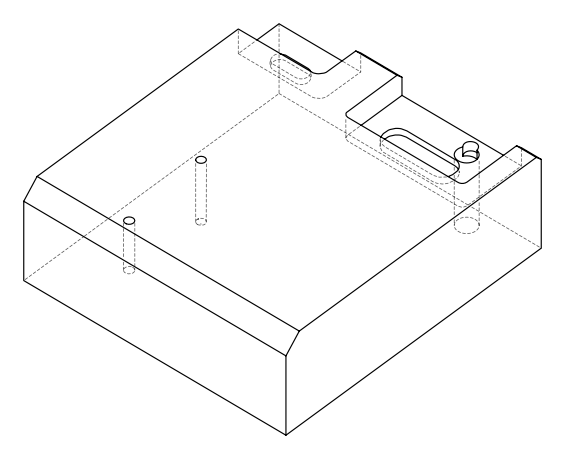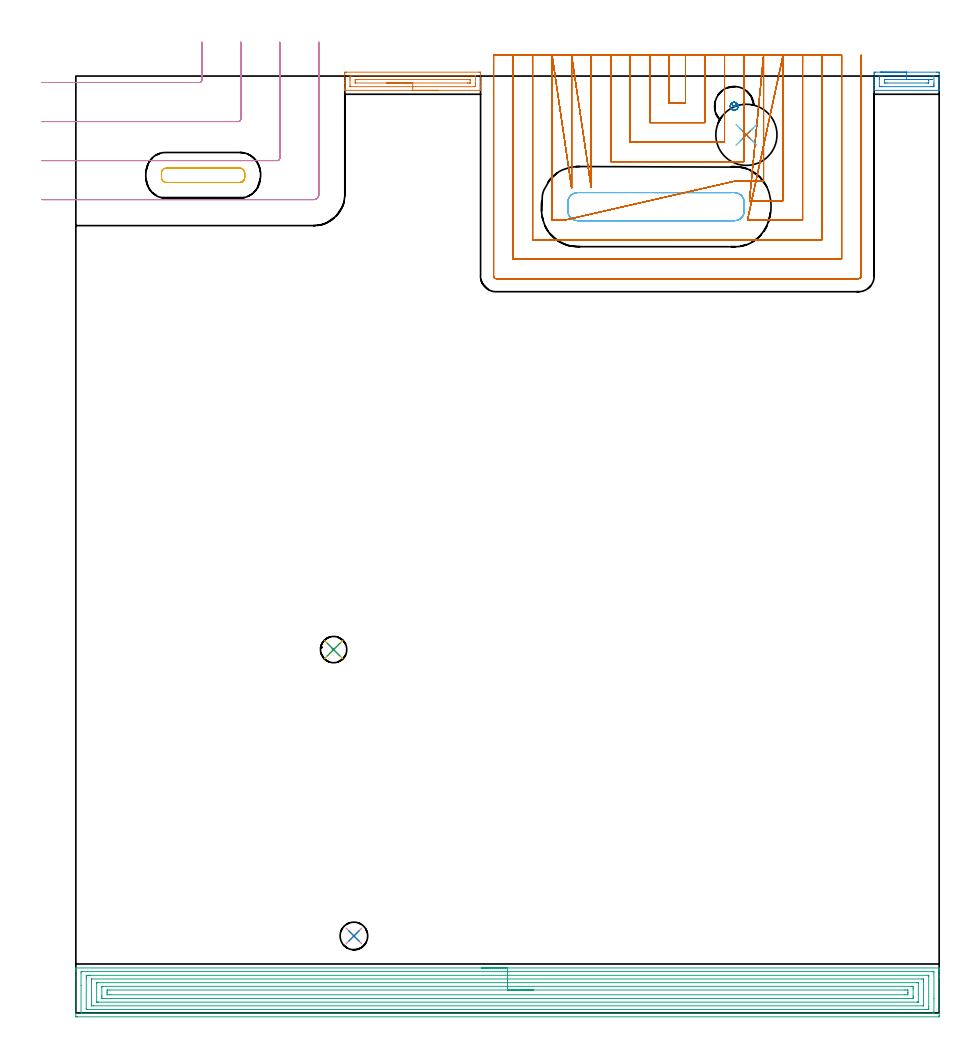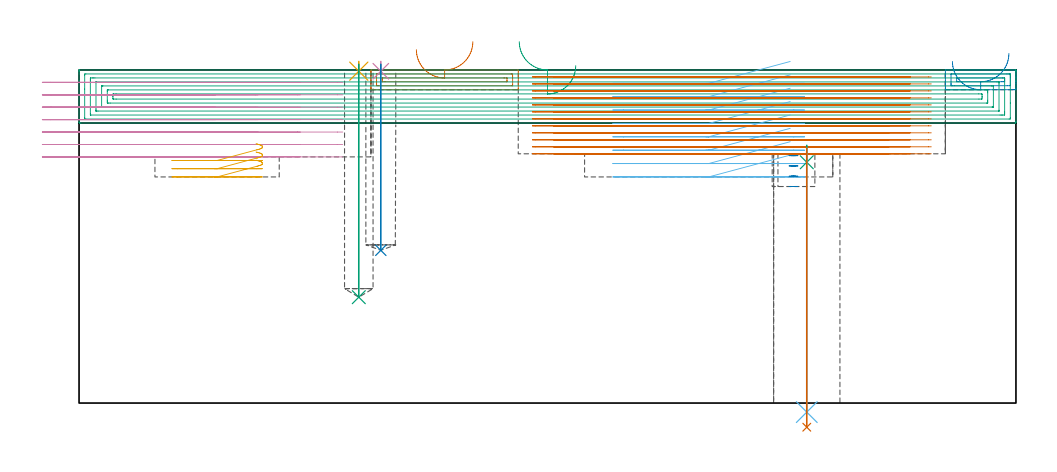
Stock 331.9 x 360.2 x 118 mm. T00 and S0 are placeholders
(PLAN: 15 operations, 10 tool changes, 105.6 min)
(1 AREA_MILL | FG_CHAMFER_SURFACE | UGT0205_001 | 1.44 min | 1494 mm3)
(2 AREA_MILL_1 | FG_CHAMFER_SURFACE_1 | UGT0205_001 | 0.79 min | 733 mm3)
(3 AREA_MILL_2 | FG_CHAMFER_SURFACE_2 | UGT0205_001 | 18.9 min | 58634 mm3)
(4 MILL_CORNER_NOTCH_RECTANGULAR | CORNER_NOTCH_RECTANGULAR | UGT0201_094 | Follow Part, ap 5, ae 75% | 7.54 min | 182103 mm3)
(5 MILL_RECTANGULAR_POCKET | POCKET_RECTANGULAR_STRAIGHT | NXT0201_011 | Follow Part, ap 3, ae 75% | 0.72 min | 5084 mm3)
(6 MILL_RECTANGULAR_POCKET_1 | POCKET_RECTANGULAR_STRAIGHT_1 | UGT0201_094 | Follow Part, ap 5, ae 75% | 3.41 min | 96440 mm3)
(7 MILL_SLOT | SLOT_PARTIAL_RECTANGULAR | NXT0201_013 | Follow Part, ap 2.5, ae 75% | 71.03 min | 296295 mm3)
(8 MILL_BLIND_HOLE_FROM_SOLID_MATERIAL | STEP1POCKET | NXT0201_011 | Spiral | 0.24 min | 2090 mm3)
(9 SPOT_DRILL | STEP1HOLE | NXT0321_9005460120000 | 0.06 min | 176 mm3)
(10 SPOT_DRILL_1 | STEP1POCKET_1 | NXT0321_9005460120000 | 0.03 min | 2 mm3)
(11 SPOT_DRILL_2 | STEP1POCKET_2 | NXT0321_9005460120000 | 0.03 min | 17 mm3)
(12 DRILL_THROUGH_HOLE_INTO_CENTER | STEP1HOLE | NXT0301_065 | 0.38 min | 5959 mm3)
(13 DRILL_TO_ENLARGE_THROUGH_HOLE | STEP1HOLE | UGT0301_056 | 0.4 min | 31251 mm3)
(14 DRILL_BLIND_HOLE_INTO_CENTER | STEP1POCKET_1 | NXT0301_077 | 0.27 min | 5501 mm3)
(15 DRILL_BLIND_HOLE_INTO_CENTER_1 | STEP1POCKET_2 | UGT0301_214 | 0.33 min | 6250 mm3)
(TOOL UGT0205_001 | Chamfer Mill 20 x 3 x 45 deg. | D20 FL50 Z2)
(TOOL UGT0201_094 | End mill 20 mm | D20 FL38 Z4)
(TOOL NXT0201_011 | ENDMILL 12mm [2P460-1200-NA 1630] | D12 FL38 Z6)
(TOOL NXT0201_013 | ENDMILL 10mm | D10 FL30 Z4)
(TOOL NXT0321_9005460120000 | NC Spot Drill, 142deg, 12mm, Carbide, Uncoated | D12 PA142 FL30 Z2)
(TOOL NXT0301_065 | Carbide Drill 9.4mm [860.1-0940-075A1-MM 2214] | D9.4 PA140 FL98 Z2)
(TOOL UGT0301_056 | Twist Drill 23.5 mm | D23.5 PA118 FL155 Z2)
(TOOL NXT0301_077 | Carbide Drill 10.6mm [860.1-1060-053A1-MM 2214] | D10.6 PA140 FL71 Z2)
(TOOL UGT0301_214 | Twist Drill 10.1 mm | D10.1 PA118 FL82 Z2)
(OP 1 AREA_MILL)
G17 G21 G94 G90
T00 M6
G54
G17 G0 G90 X139.5 Y354.7 S1061 M3
G43 Z128. H0
G94 G1 X139.462 Z127.128 F250.
X139.348 Z126.263
X139.159 Z125.412
X138.897 Z124.58
X138.563 Z123.774
X138.16 Z123.
X137.692 Z122.264
X137.16 Z121.572
X136.571 Z120.929
X135.928 Z120.339
X135.236 Z119.808
X134.5 Z119.34
X133.726 Z118.937
X132.92 Z118.603
X132.088 Z118.341
X131.237 Z118.152
X130.372 Z118.038
X129.5 Z118.
X103.578
X103.403 Y354.696 Z117.994
X103.4 Y354.719 Z117.972
Y355.037 Z117.663
Y355.3 Z117.399
Y356.002 Z116.693
Y357.232 Z115.465
Y357.76 Z114.934
Y358.375 Z114.32
Y361.013 Z111.683
X103.403 Y361.278 Z111.419
X103.41 Y361.692 Z111.005
X103.6 Y361.696 Z111.002
X104.025 Y361.7 Z111.
X154.975 Y361.699 Z111.001
X155.4 Y361.696 Z111.002
X155.59 Y361.692 Z111.005
X155.6 Y361.278 Z111.419
Y357.76 Z114.934
Y356.352 Z116.344
Y356.002 Z116.693
Y355.036 Z117.663
X155.59 Y354.702 Z117.989
X155.422 Y354.7 Z118.
X129.5
Y356.114 Z116.586
X105.698 Y356.115 Z116.585
X105.446 Y356.117 Z116.583
X105.416 Y356.119 Z116.581
X105.41 Y356.122 Z116.578
X105.406 Y356.131 Z116.569
X105.402 Y356.166 Z116.534
X105.401 Y356.2 Z116.5
X105.4 Y356.408 Z116.292
Y358.64 Z114.06
Y359.045 Z113.655
X105.404 Y359.519 Z113.181
X105.409 Y359.916 Z112.784
X105.433 Y360.279 Z112.421
X105.813 Y360.284 Z112.416
X105.928 Y360.285 Z112.415
X153.302 Y360.286 Z112.414
X153.554 Y360.283 Z112.417
X153.584 Y360.281 Z112.419
X153.59 Y360.278 Z112.422
X153.594 Y360.27 Z112.43
X153.598 Y360.234 Z112.466
X153.6 Y360.2 Z112.5
Y359.992 Z112.708
Y357.76 Z114.94
Y357.355 Z115.345
X153.596 Y356.881 Z115.819
X153.591 Y356.484 Z116.216
X153.567 Y356.121 Z116.579
X153.187 Y356.116 Z116.584
X153.072 Y356.115 Z116.585
X129.5 Y356.114 Z116.586
Y357.528 Z115.172
X107.601 Y357.529 Z115.171
X107.522 Y357.53 Z115.17
X107.46 Y357.532 Z115.168
X107.421 Y357.535 Z115.165
X107.41 Y357.541 Z115.159
X107.408 Y357.564 Z115.136
X107.402 Y357.76 Z114.94
X107.4 Y357.957 Z114.743
X107.402 Y358.64 Z114.06
X107.405 Y358.832 Z113.868
X107.409 Y358.86 Z113.84
X107.426 Y358.865 Z113.835
X107.483 Y358.868 Z113.832
X107.601 Y358.87 Z113.83
X108.259 Y358.871 Z113.829
X108.494 Y358.872 Z113.828
X151.399 Y358.871 Z113.829
X151.478 Y358.87 Z113.83
X151.54 Y358.868 Z113.832
X151.579 Y358.865 Z113.835
X151.59 Y358.859 Z113.841
X151.592 Y358.836 Z113.864
X151.598 Y358.64 Z114.06
X151.6 Y358.443 Z114.257
X151.598 Y357.76 Z114.94
X151.595 Y357.568 Z115.132
X151.591 Y357.54 Z115.16
X151.574 Y357.535 Z115.165
X151.517 Y357.532 Z115.168
X151.399 Y357.53 Z115.17
X150.741 Y357.529 Z115.171
X150.506 Y357.528 Z115.172
X129.5
X128.628 Z115.21
X127.764 Z115.323
X126.912 Z115.512
X126.08 Z115.775
X125.274 Z116.108
X124.5 Z116.511
X123.764 Z116.98
X123.072 Z117.511
X122.429 Z118.1
X121.84 Z118.744
X121.309 Z119.436
X120.84 Z120.172
X120.437 Z120.945
X120.103 Z121.751
X119.841 Z122.583
X119.652 Z123.435
X119.538 Z124.3
X119.5 Z125.172
G0 Z128.
M5
M2
(OP 2 AREA_MILL_1)
G17 G21 G94 G90
T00 M6
G54
G17 G0 G90 X309.4 Y361.7 S1061 M3
G43 Z128. H0
Z121.
G94 G1 X309.438 Z120.128 F250.
X309.552 Z119.264
X309.741 Z118.412
X310.003 Z117.58
X310.337 Z116.774
X310.74 Z116.
X311.209 Z115.264
X311.74 Z114.572
X312.329 Z113.929
X312.972 Z113.34
X313.664 Z112.808
X314.4 Z112.34
X315.174 Z111.937
X315.98 Z111.603
X316.812 Z111.341
X317.664 Z111.152
X318.528 Z111.038
X319.4 Z111.
X330.947
X331.373 Y361.699 Z111.001
X331.793 Y361.694 Z111.002
X331.891 Y361.691 Z111.005
X331.9 Y361.278 Z111.417
Y359.519 Z113.175
Y358.806 Z113.892
Y358.64 Z114.058
Y356.881 Z115.816
Y355.122 Z117.576
X331.899 Y354.858 Z117.841
X331.89 Y354.705 Z117.992
X331.816 Y354.7 Z118.
X306.984
X306.91 Y354.705 Z117.992
X306.9 Y354.86 Z117.838
Y356.548 Z116.15
Y357.76 Z114.937
Y358.806 Z113.892
Y359.519 Z113.175
Y360.921 Z111.774
X306.904 Y361.278 Z111.418
X306.909 Y361.691 Z111.005
X307.007 Y361.694 Z111.002
X307.427 Y361.7 Z111.
X319.4
Y360.286 Z112.414
X328.826
X329.599 Y360.282 Z112.418
X329.719 Y360.279 Z112.421
X329.89 Y360.268 Z112.432
X329.893 Y360.221 Z112.479
X329.898 Y360.102 Z112.598
X329.9 Y357.462 Z115.238
X329.899 Y356.881 Z115.819
X329.898 Y356.585 Z116.115
X329.89 Y356.284 Z116.416
X329.879 Y356.121 Z116.579
X329.792 Y356.119 Z116.581
X329.599 Y356.115 Z116.585
X329.485
X328.712 Y356.114 Z116.586
X309.974
X309.201 Y356.118 Z116.582
X309.081 Y356.121 Z116.579
X308.91 Y356.132 Z116.568
X308.907 Y356.179 Z116.521
X308.902 Y356.298 Z116.402
X308.9 Y358.938 Z113.762
X308.901 Y359.519 Z113.181
X308.902 Y359.815 Z112.885
X308.91 Y360.116 Z112.584
X308.921 Y360.279 Z112.421
X309.008 Y360.281 Z112.419
X309.201 Y360.285 Z112.415
X309.315
X310.088 Y360.286 Z112.414
X319.4
Y358.872 Z113.828
X326.938 Y358.871 Z113.829
X327.595 Y358.868 Z113.832
X327.825 Y358.864 Z113.836
X327.89 Y358.856 Z113.844
X327.897 Y358.714 Z113.986
X327.899 Y358.64 Z114.06
X327.898 Y357.688 Z115.012
X327.89 Y357.613 Z115.087
X327.875 Y357.535 Z115.165
X327.825 Y357.534 Z115.166
X327.172 Y357.529 Z115.171
X311.862
X311.205 Y357.532 Z115.168
X310.975 Y357.536 Z115.164
X310.91 Y357.544 Z115.156
X310.903 Y357.686 Z115.014
X310.901 Y357.76 Z114.94
X310.902 Y358.712 Z113.988
X310.91 Y358.787 Z113.913
X310.925 Y358.865 Z113.835
X310.975 Y358.866 Z113.834
X311.628 Y358.871 Z113.829
X319.4 Y358.872 Z113.828
X320.272 Z113.867
X321.137 Z113.98
X321.988 Z114.169
X322.82 Z114.432
X323.626 Z114.765
X324.4 Z115.168
X325.136 Z115.637
X325.828 Z116.168
X326.471 Z116.757
X327.06 Z117.401
X327.592 Z118.093
X328.06 Z118.828
X328.463 Z119.602
X328.797 Z120.408
X329.059 Z121.24
X329.248 Z122.092
X329.362 Z122.957
X329.4 Z123.828
G0 Z128.
M5
M2
(OP 3 AREA_MILL_2)
G17 G21 G94 G90
T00 M6
G54
G17 G0 G90 X155.95 Y17.3 S1061 M3
G43 Z128. H0
G94 G1 X155.988 Z127.128 F250.
X156.102 Z126.263
X156.291 Z125.412
X156.553 Z124.58
X156.887 Z123.774
X157.29 Z123.
X157.758 Z122.264
X158.29 Z121.572
X158.879 Z120.929
X159.522 Z120.339
X160.214 Z119.808
X160.95 Z119.34
X161.724 Z118.937
X162.53 Z118.603
X163.362 Z118.341
X164.214 Z118.152
X165.078 Z118.038
X165.95 Z118.
X331.724
X331.89 Y17.297 Z117.988
X331.893 Y17.267 Z117.959
X331.9 Y16.884 Z117.583
Y16.58 Z117.28
Y15.883 Z116.578
Y14.648 Z115.345
Y14.109 Z114.804
Y13.491 Z114.187
Y-0.97 Z99.727
X331.898 Y-1.241 Z99.456
X331.89 Y-1.492 Z99.206
X331.638 Y-1.499 Z99.199
X0.622 Y-1.5 Z99.2
X0.259 Y-1.497 Z99.202
X0.01 Y-1.492 Z99.206
X0. Y-1.24 Z99.458
Y13.491 Z114.187
Y15.883 Z116.578
Y16.58 Z117.28
Y16.884 Z117.583
X0.007 Y17.267 Z117.959
X0.01 Y17.297 Z117.988
X0.176 Y17.3 Z118.
X165.95
Y15.886 Z116.586
X329.488
X329.89 Y15.883 Z116.583
X329.899 Y15.478 Z116.178
X329.9 Y5.581 Z106.281
X329.899 Y0.398 Z101.098
X329.89 Y-0.083 Z100.617
X329.493 Y-0.086 Z100.614
X2.412
X2.01 Y-0.083 Z100.617
X2.001 Y0.322 Z101.022
X2. Y10.524 Z111.224
X2.001 Y15.402 Z116.102
X2.01 Y15.883 Z116.583
X2.407 Y15.886 Z116.586
X165.95
Y14.471 Z115.171
X327.703
X327.824 Y14.469 Z115.169
X327.868 Y14.467 Z115.167
X327.885 Y14.465 Z115.165
X327.89 Y14.434 Z115.134
X327.895 Y14.305 Z115.005
X327.899 Y14.109 Z114.809
X327.9 Y2.382 Z103.082
X327.896 Y1.691 Z102.391
X327.892 Y1.503 Z102.203
X327.876 Y1.335 Z102.035
X327.703 Y1.333 Z102.033
X327.173 Y1.33 Z102.03
X326.809 Y1.329 Z102.029
X326.281 Y1.328 Z102.028
X4.197 Y1.329 Z102.029
X4.076 Y1.331 Z102.031
X4.032 Y1.333 Z102.033
X4.015 Y1.334 Z102.034
X4.01 Y1.366 Z102.066
X4.005 Y1.495 Z102.195
X4.001 Y1.691 Z102.391
X4. Y13.418 Z114.118
X4.004 Y14.109 Z114.809
X4.008 Y14.297 Z114.997
X4.024 Y14.464 Z115.164
X4.197 Y14.467 Z115.167
X4.727 Y14.47 Z115.17
X5.091 Y14.471 Z115.171
X5.619
X165.95
Y13.057 Z113.757
X325.188
X325.797 Y13.055 Z113.755
X325.865 Y13.053 Z113.753
X325.883 Y13.051 Z113.751
X325.89 Y13.039 Z113.739
X325.893 Y12.988 Z113.688
X325.897 Y12.776 Z113.476
X325.9 Y12.351 Z113.051
X325.899 Y3.029 Z103.729
X325.897 Y2.811 Z103.511
X325.893 Y2.758 Z103.458
X325.89 Y2.749 Z103.449
X325.883 Y2.747 Z103.447
X325.853 Y2.744 Z103.444
X325.749 Y2.743 Z103.443
X6.712
X6.103 Y2.745 Z103.445
X6.035 Y2.747 Z103.447
X6.017 Y2.749 Z103.449
X6.01 Y2.761 Z103.461
X6.007 Y2.812 Z103.512
X6.003 Y3.024 Z103.724
X6. Y3.449 Z104.149
X6.001 Y12.771 Z113.471
X6.003 Y12.989 Z113.689
X6.007 Y13.042 Z113.742
X6.01 Y13.05 Z113.75
X6.017 Y13.053 Z113.753
X6.047 Y13.055 Z113.755
X6.151 Y13.057 Z113.757
X165.95
Y11.643 Z112.343
X323.235 Y11.642 Z112.342
X323.431 Y11.641 Z112.341
X323.823 Y11.636 Z112.336
X323.891 Y11.627 Z112.327
X323.894 Y11.6 Z112.3
X323.897 Y11.542 Z112.242
X323.899 Y11.448 Z112.148
Y4.352 Z105.052
X323.896 Y4.187 Z104.887
X323.893 Y4.168 Z104.868
X323.89 Y4.164 Z104.864
X323.863 Y4.162 Z104.862
X323.758 Y4.158 Z104.858
X323.628 Y4.157 Z104.857
X323.431
X8.665 Y4.158 Z104.858
X8.469 Y4.159 Z104.859
X8.077 Y4.164 Z104.864
X8.009 Y4.173 Z104.873
X8.006 Y4.2 Z104.9
X8.003 Y4.258 Z104.958
X8.001 Y4.352 Z105.052
Y11.448 Z112.148
X8.004 Y11.613 Z112.313
X8.008 Y11.632 Z112.332
X8.01 Y11.636 Z112.336
X8.038 Y11.638 Z112.338
X8.142 Y11.642 Z112.342
X8.273 Y11.643 Z112.343
X8.469
X165.95
Y10.229 Z110.929
X320.889 Y10.228 Z110.928
X321.447 Y10.225 Z110.925
X321.789 Y10.222 Z110.922
X321.89 Y10.21 Z110.91
X321.896 Y10.116 Z110.816
X321.899 Y9.674 Z110.374
X321.9 Y9.225 Z109.925
Y6.564 Z107.264
Y6.126 Z106.826
X321.898 Y5.678 Z106.378
X321.894 Y5.613 Z106.313
X321.89 Y5.579 Z106.279
X321.865 Y5.578 Z106.278
X321.727 Y5.574 Z106.274
X321.447 Y5.572 Z106.272
X11.011
X10.453 Y5.575 Z106.275
X10.111 Y5.578 Z106.278
X10.01 Y5.59 Z106.29
X10.004 Y5.684 Z106.384
X10.001 Y6.126 Z106.826
X10. Y6.575 Z107.275
Y9.674 Z110.374
X10.002 Y10.122 Z110.822
X10.006 Y10.187 Z110.887
X10.01 Y10.221 Z110.921
X10.035 Y10.222 Z110.922
X10.173 Y10.226 Z110.926
X10.453 Y10.228 Z110.928
X165.95 Y10.229 Z110.929
Y8.815 Z109.515
X318.739
X319.634 Y8.813 Z109.513
X319.66 Y8.811 Z109.511
X319.89 Y8.787 Z109.487
X319.896 Y8.553 Z109.253
X319.899 Y7.9 Z108.6
X319.898 Y7.663 Z108.363
X319.89 Y7.013 Z107.713
X319.684 Y6.989 Z107.689
X319.66 Y6.988 Z107.688
X318.794 Y6.985 Z107.685
X13.134
X12.266 Y6.987 Z107.687
X12.24 Y6.989 Z107.689
X12.01 Y7.013 Z107.713
X12.004 Y7.247 Z107.947
X12.001 Y7.9 Z108.6
X12.002 Y8.137 Z108.837
X12.01 Y8.787 Z109.487
X12.216 Y8.811 Z109.511
X12.24 Y8.812 Z109.512
X13.106 Y8.815 Z109.515
X165.95
X166.822 Z109.553
X167.686 Z109.667
X168.538 Z109.855
X169.37 Z110.118
X170.176 Z110.452
X170.95 Z110.854
X171.686 Z111.323
X172.378 Z111.854
X173.021 Z112.444
X173.61 Z113.087
X174.142 Z113.779
X174.61 Z114.515
X175.013 Z115.288
X175.347 Z116.094
X175.609 Z116.926
X175.798 Z117.778
X175.912 Z118.643
X175.95 Z119.515
G0 Z128.
M5
M2
(OP 4 MILL_CORNER_NOTCH_RECTANGULAR)
G17 G21 G94 G90
T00 M6
G54
G17 G0 G90 X-13. Y357.7 S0 M3
G43 Z128. H0
Z113.6
G94 G1 X-10. F250.
X47.405 F500.
G3 X48.4 Y358.695 R1.
G1 Y370.2
Y373.2 F250.
G0 Z128.
X-13. Y342.7
Z113.6
G1 X-10.
X62.405 F500.
G3 X63.4 Y343.695 R1.
G1 Y370.2
Y373.2 F250.
G0 Z128.
X-13. Y327.7
Z113.6
G1 X-10.
X77.405 F500.
G3 X78.4 Y328.695 R1.
G1 Y370.2
Y373.2 F250.
G0 Z128.
X-13. Y312.7
Z113.6
G1 X-10.
X91.5 F500.
G3 X93.4 Y314.6 R1.9
G1 Y370.2
Y373.2 F250.
G0 Z128.
X-13. Y357.7
Z109.2
G1 X-10.
X47.405 F500.
G3 X48.4 Y358.695 R1.
G1 Y370.2
Y373.2 F250.
G0 Z128.
X-13. Y342.7
Z109.2
G1 X-10.
X62.405 F500.
G3 X63.4 Y343.695 R1.
G1 Y370.2
Y373.2 F250.
G0 Z128.
X-13. Y327.7
Z109.2
G1 X-10.
X77.405 F500.
G3 X78.4 Y328.695 R1.
G1 Y370.2
Y373.2 F250.
G0 Z128.
X-13. Y312.7
Z109.2
G1 X-10.
X91.5 F500.
G3 X93.4 Y314.6 R1.9
G1 Y370.2
Y373.2 F250.
G0 Z128.
X-13. Y357.7
Z104.8
G1 X-10.
X47.405 F500.
G3 X48.4 Y358.695 R1.
G1 Y370.2
Y373.2 F250.
G0 Z128.
X-13. Y342.7
Z104.8
G1 X-10.
X62.405 F500.
G3 X63.4 Y343.695 R1.
G1 Y370.2
Y373.2 F250.
G0 Z128.
X-13. Y327.7
Z104.8
G1 X-10.
X77.405 F500.
G3 X78.4 Y328.695 R1.
G1 Y370.2
Y373.2 F250.
G0 Z128.
X-13. Y312.7
Z104.8
G1 X-10.
X91.5 F500.
G3 X93.4 Y314.6 R1.9
G1 Y370.2
Y373.2 F250.
G0 Z128.
X-13. Y357.7
Z100.4
G1 X-10.
X47.405 F500.
G3 X48.4 Y358.695 R1.
G1 Y370.2
Y373.2 F250.
G0 Z128.
X-13. Y342.7
Z100.4
G1 X-10.
X62.405 F500.
G3 X63.4 Y343.695 R1.
G1 Y370.2
Y373.2 F250.
G0 Z128.
X-13. Y327.7
Z100.4
G1 X-10.
X77.405 F500.
G3 X78.4 Y328.695 R1.
G1 Y370.2
Y373.2 F250.
G0 Z128.
X-13. Y312.7
Z100.4
G1 X-10.
X91.5 F500.
G3 X93.4 Y314.6 R1.9
G1 Y370.2
Y373.2 F250.
G0 Z128.
X-13. Y357.7
Z96.
G1 X-10.
X47.405 F500.
G3 X48.4 Y358.695 R1.
G1 Y370.2
Y373.2 F250.
G0 Z128.
X-13. Y342.7
Z96.
G1 X-10.
X62.405 F500.
G3 X63.4 Y343.695 R1.
G1 Y370.2
Y373.2 F250.
G0 Z128.
X-13. Y327.7
Z96.
G1 X-10.
X77.405 F500.
G3 X78.4 Y328.695 R1.
G1 Y370.2
Y373.2 F250.
G0 Z128.
X-13. Y312.7
Z96.
G1 X-10.
X91.5 F500.
G3 X93.4 Y314.6 R1.9
G1 Y370.2
Y373.2 F250.
G0 Z128.
X-13. Y357.7
Z91.6
G1 X-10.
X47.405 F500.
G3 X48.4 Y358.695 R1.
G1 Y370.2
Y373.2 F250.
G0 Z128.
X-13. Y342.7
Z91.6
G1 X-10.
X62.405 F500.
G3 X63.4 Y343.695 R1.
G1 Y370.2
Y373.2 F250.
G0 Z128.
X-13. Y327.7
Z91.6
G1 X-10.
X77.405 F500.
G3 X78.4 Y328.695 R1.
G1 Y370.2
Y373.2 F250.
G0 Z128.
X-13. Y312.7
Z91.6
G1 X-10.
X91.5 F500.
G3 X93.4 Y314.6 R1.9
G1 Y370.2
Y373.2 F250.
G0 Z128.
X-13. Y357.7
Z87.2
G1 X-10.
X47.405 F500.
G3 X48.4 Y358.695 R1.
G1 Y370.2
Y373.2 F250.
G0 Z128.
X-13. Y342.7
Z87.2
G1 X-10.
X62.405 F500.
G3 X63.4 Y343.695 R1.
G1 Y370.2
Y373.2 F250.
G0 Z128.
X-13. Y327.7
Z87.2
G1 X-10.
X77.405 F500.
G3 X78.4 Y328.695 R1.
G1 Y370.2
Y373.2 F250.
G0 Z128.
X-13. Y312.7
Z87.2
G1 X-10.
X91.5 F500.
G3 X93.4 Y314.6 R1.9
G1 Y370.2
Y373.2 F250.
G0 Z128.
M5
M2
(OP 5 MILL_RECTANGULAR_POCKET)
G17 G21 G94 G90
T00 M6
G54
G17 G0 G90 X62.698 Y319.3 S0 M3
G43 Z128. H1
Z91.846
G94 G1 X63. Z91.765 F250.
X63.138 Z91.728
X63.519 Y319.367 Z91.625
X63.879 Y319.51 Z91.521
X64.203 Y319.723 Z91.417
X64.477 Y319.997 Z91.313
X64.69 Y320.321 Z91.209
X64.833 Y320.681 Z91.106
X64.9 Y321.062 Z91.002
Y323.038 Z90.472
X64.833 Y323.419 Z90.369
X64.69 Y323.779 Z90.265
X64.477 Y324.103 Z90.161
X64.203 Y324.377 Z90.057
X63.879 Y324.59 Z89.953
X63.519 Y324.733 Z89.85
X63.138 Y324.8 Z89.746
X63. Z89.709
X48.9 Z85.931
X34.8 F500.
G3 X32.9 Y322.9 R1.9
G1 Y321.2
G3 X34.8 Y319.3 R1.9
G1 X63.
G3 X64.9 Y321.2 R1.9
G1 Y322.9
G3 X63. Y324.8 R1.9
G1 X48.9
X47.9
G0 X62.698 Y319.3 Z88.931
G1 X63. Z88.85 F250.
X63.138 Z88.813
X63.519 Y319.367 Z88.709
X63.879 Y319.51 Z88.605
X64.203 Y319.723 Z88.502
X64.477 Y319.997 Z88.398
X64.69 Y320.321 Z88.294
X64.833 Y320.681 Z88.19
X64.9 Y321.062 Z88.086
Y323.038 Z87.557
X64.833 Y323.419 Z87.453
X64.69 Y323.779 Z87.349
X64.477 Y324.103 Z87.246
X64.203 Y324.377 Z87.142
X63.879 Y324.59 Z87.038
X63.519 Y324.733 Z86.934
X63.138 Y324.8 Z86.83
X63. Z86.793
X48.9 Z83.015
X34.8 F500.
G3 X32.9 Y322.9 R1.9
G1 Y321.2
G3 X34.8 Y319.3 R1.9
G1 X63.
G3 X64.9 Y321.2 R1.9
G1 Y322.9
G3 X63. Y324.8 R1.9
G1 X48.9
X47.9
G0 X62.698 Y319.3 Z86.015
G1 X63. Z85.935 F250.
X63.138 Z85.898
X63.519 Y319.367 Z85.794
X63.879 Y319.51 Z85.69
X64.203 Y319.723 Z85.586
X64.477 Y319.997 Z85.482
X64.69 Y320.321 Z85.379
X64.833 Y320.681 Z85.275
X64.9 Y321.062 Z85.171
Y323.038 Z84.642
X64.833 Y323.419 Z84.538
X64.69 Y323.779 Z84.434
X64.477 Y324.103 Z84.33
X64.203 Y324.377 Z84.226
X63.879 Y324.59 Z84.123
X63.519 Y324.733 Z84.019
X63.138 Y324.8 Z83.915
X63. Z83.878
X48.9 Z80.1
X34.8 F500.
G3 X32.9 Y322.9 R1.9
G1 Y321.2
G3 X34.8 Y319.3 R1.9
G1 X63.
G3 X64.9 Y321.2 R1.9
G1 Y322.9
G3 X63. Y324.8 R1.9
G1 X48.9
X47.9
G0 Z128.
M5
M2
(OP 6 MILL_RECTANGULAR_POCKET_1)
G17 G21 G94 G90
T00 M6
G54
G17 G0 G90 X251.927 Y315.4 S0 M3
G43 Z128. H0
Z121.
G94 G1 X223.05 Z113.262 F250.
X192.9 F500.
G3 X189.1 Y311.6 R3.8
G1 Y308.4
G3 X192.9 Y304.6 R3.8
G1 X253.2
G3 X257. Y308.4 R3.8
G1 Y311.6
G3 X253.2 Y315.4 R3.8
G1 X223.05
X222.05
G0 X251.927 Z116.262
G1 X223.05 Z108.525 F250.
X192.9 F500.
G3 X189.1 Y311.6 R3.8
G1 Y308.4
G3 X192.9 Y304.6 R3.8
G1 X253.2
G3 X257. Y308.4 R3.8
G1 Y311.6
G3 X253.2 Y315.4 R3.8
G1 X223.05
X222.05
G0 X251.927 Z111.525
G1 X223.05 Z103.787 F250.
X192.9 F500.
G3 X189.1 Y311.6 R3.8
G1 Y308.4
G3 X192.9 Y304.6 R3.8
G1 X253.2
G3 X257. Y308.4 R3.8
G1 Y311.6
G3 X253.2 Y315.4 R3.8
G1 X223.05
X222.05
G0 X251.927 Z106.787
G1 X223.05 Z99.05 F250.
X192.9 F500.
G3 X189.1 Y311.6 R3.8
G1 Y308.4
G3 X192.9 Y304.6 R3.8
G1 X253.2
G3 X257. Y308.4 R3.8
G1 Y311.6
G3 X253.2 Y315.4 R3.8
G1 X223.05
X222.05
G0 X251.927 Z102.05
G1 X223.05 Z94.312 F250.
X192.9 F500.
G3 X189.1 Y311.6 R3.8
G1 Y308.4
G3 X192.9 Y304.6 R3.8
G1 X253.2
G3 X257. Y308.4 R3.8
G1 Y311.6
G3 X253.2 Y315.4 R3.8
G1 X223.05
X222.05
G0 X251.927 Z97.312
G1 X223.05 Z89.575 F250.
X192.9 F500.
G3 X189.1 Y311.6 R3.8
G1 Y308.4
G3 X192.9 Y304.6 R3.8
G1 X253.2
G3 X257. Y308.4 R3.8
G1 Y311.6
G3 X253.2 Y315.4 R3.8
G1 X223.05
X222.05
G0 X251.927 Z92.575
G1 X223.05 Z84.837 F250.
X192.9 F500.
G3 X189.1 Y311.6 R3.8
G1 Y308.4
G3 X192.9 Y304.6 R3.8
G1 X253.2
G3 X257. Y308.4 R3.8
G1 Y311.6
G3 X253.2 Y315.4 R3.8
G1 X223.05
X222.05
G0 X251.927 Z87.837
G1 X223.05 Z80.1 F250.
X192.9 F500.
G3 X189.1 Y311.6 R3.8
G1 Y308.4
G3 X192.9 Y304.6 R3.8
G1 X253.2
G3 X257. Y308.4 R3.8
G1 Y311.6
G3 X253.2 Y315.4 R3.8
G1 X223.05
X222.05
G0 Z128.
M5
M2
(OP 7 MILL_SLOT)
G17 G21 G94 G90
T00 M6
G54
G17 G0 G90 X228.097 Y368.2 S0 M3
G43 Z128. H0
Z115.525
G94 G1 X228.1 Y365.2 F250.
Y365.127 F500.
Y349.8
X234.4
Y365.127
Y365.2
X234.403 Y368.2 F250.
X220.596
X220.6 Y365.2
Y365.127 F500.
Y342.3
X241.9
Y365.127
Y365.2
X241.904 Y368.2 F250.
X213.096
X213.1 Y365.2
Y365.127 F500.
Y334.8
X249.4
Y365.127
Y365.2
X249.404 Y368.2 F250.
X205.595
X205.6 Y365.2
Y365.127 F500.
Y327.3
X256.9
Y365.127
Y365.2
X256.905 Y368.2 F250.
X198.094
X198.1 Y365.2
Y365.127 F500.
Y320.4
Y317.4 F250.
X190.593 Y368.2 F500.
X190.6 Y365.2 F250.
Y365.127 F500.
Y320.106
Y317.106 F250.
X183.09 Y368.2 F500.
X183.1 Y365.2 F250.
Y365.127 F500.
Y304.8
X184.883
X187.883 F250.
X253.355 Y319.8 F500.
X256.355 F250.
X264.4 F500.
Y365.127
Y365.2
X264.406 Y368.2 F250.
X258.967 Y312.3 F500.
X261.967 F250.
X271.9 F500.
Y365.127
Y365.2
X271.907 Y368.2 F250.
X258.231 Y304.8 F500.
X261.231 F250.
X279.4 F500.
Y365.127
Y365.2
X279.41 Y368.2 F250.
X175.585
X175.6 Y365.2
Y365.127 F500.
Y297.3
X286.9
Y365.127
Y365.2
X286.915 Y368.2 F250.
X168.07
X168.1 Y365.2
Y365.127 F500.
Y289.8
X294.4
Y365.127
Y365.2
X294.43 Y368.2 F250.
X160.6 Y368.127
Y365.127
Y283.3 F500.
G3 X161.6 Y282.3 R1.
G1 X300.9
G3 X301.9 Y283.3 R1.
G1 Y365.127
Y368.127 F250.
G0 X228.1 Y368.2 Z113.05
G1 Y365.2
Y349.8 F500.
X234.4
Y365.2
Y368.2 F250.
X220.6
Y365.2
Y342.3 F500.
X241.9
Y365.2
Y368.2 F250.
X213.1
Y365.2
Y334.8 F500.
X249.4
Y365.2
Y368.2 F250.
X205.6
Y365.2
Y327.3 F500.
X256.9
Y365.2
Y368.2 F250.
X198.1
Y365.2
Y320.4 F500.
Y317.4 F250.
X190.6 Y368.2 F500.
Y365.2 F250.
Y320.106 F500.
Y317.106 F250.
X183.1 Y368.2 F500.
Y365.2 F250.
Y304.8 F500.
X184.883
X187.883 F250.
X253.355 Y319.8 F500.
X256.355 F250.
X264.4 F500.
Y365.2
Y368.2 F250.
X258.967 Y312.3 F500.
X261.967 F250.
X271.9 F500.
Y365.2
Y368.2 F250.
X258.231 Y304.8 F500.
X261.231 F250.
X279.4 F500.
Y365.2
Y368.2 F250.
X175.6
Y365.2
Y297.3 F500.
X286.9
Y365.2
Y368.2 F250.
X168.1
Y365.2
Y289.8 F500.
X294.4
Y365.2
Y368.2 F250.
X160.6
Y365.2
Y283.3 F500.
G3 X161.6 Y282.3 R1.
G1 X300.9
G3 X301.9 Y283.3 R1.
G1 Y365.2
Y368.2 F250.
G0 X228.1 Z110.575
G1 Y365.2
Y349.8 F500.
X234.4
Y365.2
Y368.2 F250.
X220.6
Y365.2
Y342.3 F500.
X241.9
Y365.2
Y368.2 F250.
X213.1
Y365.2
Y334.8 F500.
X249.4
Y365.2
Y368.2 F250.
X205.6
Y365.2
Y327.3 F500.
X256.9
Y365.2
Y368.2 F250.
X198.1
Y365.2
Y320.4 F500.
Y317.4 F250.
X190.6 Y368.2 F500.
Y365.2 F250.
Y320.106 F500.
Y317.106 F250.
X183.1 Y368.2 F500.
Y365.2 F250.
Y304.8 F500.
X184.883
X187.883 F250.
X253.355 Y319.8 F500.
X256.355 F250.
X264.4 F500.
Y365.2
Y368.2 F250.
X258.967 Y312.3 F500.
X261.967 F250.
X271.9 F500.
Y365.2
Y368.2 F250.
X258.231 Y304.8 F500.
X261.231 F250.
X279.4 F500.
Y365.2
Y368.2 F250.
X175.6
Y365.2
Y297.3 F500.
X286.9
Y365.2
Y368.2 F250.
X168.1
Y365.2
Y289.8 F500.
X294.4
Y365.2
Y368.2 F250.
X160.6
Y365.2
Y283.3 F500.
G3 X161.6 Y282.3 R1.
G1 X300.9
G3 X301.9 Y283.3 R1.
G1 Y365.2
Y368.2 F250.
G0 X228.1 Z108.1
G1 Y365.2
Y349.8 F500.
X234.4
Y365.2
Y368.2 F250.
X220.6
Y365.2
Y342.3 F500.
X241.9
Y365.2
Y368.2 F250.
X213.1
Y365.2
Y334.8 F500.
X249.4
Y365.2
Y368.2 F250.
X205.6
Y365.2
Y327.3 F500.
X256.9
Y365.2
Y368.2 F250.
X198.1
Y365.2
Y320.4 F500.
Y317.4 F250.
X190.6 Y368.2 F500.
Y365.2 F250.
Y320.106 F500.
Y317.106 F250.
X183.1 Y368.2 F500.
Y365.2 F250.
Y304.8 F500.
X184.883
X187.883 F250.
X253.355 Y319.8 F500.
X256.355 F250.
X264.4 F500.
Y365.2
Y368.2 F250.
X258.967 Y312.3 F500.
X261.967 F250.
X271.9 F500.
Y365.2
Y368.2 F250.
X258.219 Y304.8 F500.
X261.219 F250.
X279.4 F500.
Y365.2
Y368.2 F250.
X175.6
Y365.2
Y297.3 F500.
X286.9
Y365.2
Y368.2 F250.
X168.1
Y365.2
Y289.8 F500.
X294.4
Y365.2
Y368.2 F250.
X160.6
Y365.2
Y283.3 F500.
G3 X161.6 Y282.3 R1.
G1 X300.9
G3 X301.9 Y283.3 R1.
G1 Y365.2
Y368.2 F250.
G0 X228.1 Z105.625
G1 Y365.2
Y349.8 F500.
X234.4
Y365.2
Y368.2 F250.
X220.6
Y365.2
Y342.3 F500.
X241.9
Y365.2
Y368.2 F250.
X213.1
Y365.2
Y334.8 F500.
X249.4
Y365.2
Y368.2 F250.
X205.6
Y365.2
Y327.3 F500.
X256.9
Y365.2
Y368.2 F250.
X198.1
Y365.2
Y320.4 F500.
Y317.4 F250.
X190.6 Y368.2 F500.
Y365.2 F250.
Y320.106 F500.
Y317.106 F250.
X183.1 Y368.2 F500.
Y365.2 F250.
Y304.8 F500.
X184.883
X187.883 F250.
X253.355 Y319.8 F500.
X256.355 F250.
X264.4 F500.
Y365.2
Y368.2 F250.
X258.967 Y312.3 F500.
X261.967 F250.
X271.9 F500.
Y365.2
Y368.2 F250.
X258.217 Y304.8 F500.
X261.217 F250.
X279.4 F500.
Y365.2
Y368.2 F250.
X175.6
Y365.2
Y297.3 F500.
X286.9
Y365.2
Y368.2 F250.
X168.1
Y365.2
Y289.8 F500.
X294.4
Y365.2
Y368.2 F250.
X160.6
Y365.2
Y283.3 F500.
G3 X161.6 Y282.3 R1.
G1 X300.9
G3 X301.9 Y283.3 R1.
G1 Y365.2
Y368.2 F250.
G0 X228.1 Z103.15
G1 Y365.2
Y349.8 F500.
X234.4
Y365.2
Y368.2 F250.
X220.6
Y365.2
Y342.3 F500.
X241.9
Y365.2
Y368.2 F250.
X213.1
Y365.2
Y334.8 F500.
X249.4
Y365.2
Y368.2 F250.
X205.6
Y365.2
Y327.3 F500.
X256.9
Y365.2
Y368.2 F250.
X198.1
Y365.2
Y320.4 F500.
Y317.4 F250.
X190.6 Y368.2 F500.
Y365.2 F250.
Y320.106 F500.
Y317.106 F250.
X183.1 Y368.2 F500.
Y365.2 F250.
Y304.8 F500.
X184.883
X187.883 F250.
X253.355 Y319.8 F500.
X256.355 F250.
X264.4 F500.
Y365.2
Y368.2 F250.
X258.967 Y312.3 F500.
X261.967 F250.
X271.9 F500.
Y365.2
Y368.2 F250.
X258.217 Y304.8 F500.
X261.217 F250.
X279.4 F500.
Y365.2
Y368.2 F250.
X175.6
Y365.2
Y297.3 F500.
X286.9
Y365.2
Y368.2 F250.
X168.1
Y365.2
Y289.8 F500.
X294.4
Y365.2
Y368.2 F250.
X160.6
Y365.2
Y283.3 F500.
G3 X161.6 Y282.3 R1.
G1 X300.9
G3 X301.9 Y283.3 R1.
G1 Y365.2
Y368.2 F250.
G0 X228.1 Z100.675
G1 Y365.2
Y349.8 F500.
X234.4
Y365.2
Y368.2 F250.
X220.6
Y365.2
Y342.3 F500.
X241.9
Y365.2
Y368.2 F250.
X213.1
Y365.2
Y334.8 F500.
X249.4
Y365.2
Y368.2 F250.
X205.6
Y365.2
Y327.3 F500.
X256.9
Y365.2
Y368.2 F250.
X198.1
Y365.2
Y320.4 F500.
Y317.4 F250.
X190.6 Y368.2 F500.
Y365.2 F250.
Y320.106 F500.
Y317.106 F250.
X183.1 Y368.2 F500.
Y365.2 F250.
Y304.8 F500.
X184.883
X187.883 F250.
X253.355 Y319.8 F500.
X256.355 F250.
X264.4 F500.
Y365.2
Y368.2 F250.
X258.967 Y312.3 F500.
X261.967 F250.
X271.9 F500.
Y365.2
Y368.2 F250.
X258.217 Y304.8 F500.
X261.217 F250.
X279.4 F500.
Y365.2
Y368.2 F250.
X175.6
Y365.2
Y297.3 F500.
X286.9
Y365.2
Y368.2 F250.
X168.1
Y365.2
Y289.8 F500.
X294.4
Y365.2
Y368.2 F250.
X160.6
Y365.2
Y283.3 F500.
G3 X161.6 Y282.3 R1.
G1 X300.9
G3 X301.9 Y283.3 R1.
G1 Y365.2
Y368.2 F250.
G0 X228.1 Z98.2
G1 Y365.2
Y349.8 F500.
X234.4
Y365.2
Y368.2 F250.
X220.6
Y365.2
Y342.3 F500.
X241.9
Y365.2
Y368.2 F250.
X213.1
Y365.2
Y334.8 F500.
X249.4
Y365.2
Y368.2 F250.
X205.6
Y365.2
Y327.3 F500.
X256.9
Y365.2
Y368.2 F250.
X198.1
Y365.2
Y320.4 F500.
Y317.4 F250.
X190.6 Y368.2 F500.
Y365.2 F250.
Y320.106 F500.
Y317.106 F250.
X183.1 Y368.2 F500.
Y365.2 F250.
Y304.8 F500.
X184.883
X187.883 F250.
X253.355 Y319.8 F500.
X256.355 F250.
X264.4 F500.
Y365.2
Y368.2 F250.
X258.967 Y312.3 F500.
X261.967 F250.
X271.9 F500.
Y365.2
Y368.2 F250.
X258.217 Y304.8 F500.
X261.217 F250.
X279.4 F500.
Y365.2
Y368.2 F250.
X175.6
Y365.2
Y297.3 F500.
X286.9
Y365.2
Y368.2 F250.
X168.1
Y365.2
Y289.8 F500.
X294.4
Y365.2
Y368.2 F250.
X160.6
Y365.2
Y283.3 F500.
G3 X161.6 Y282.3 R1.
G1 X300.9
G3 X301.9 Y283.3 R1.
G1 Y365.2
Y368.2 F250.
G0 X228.1 Z95.725
G1 Y365.2
Y349.8 F500.
X234.4
Y365.2
Y368.2 F250.
X220.6
Y365.2
Y342.3 F500.
X241.9
Y365.2
Y368.2 F250.
X213.1
Y365.2
Y334.8 F500.
X249.4
Y365.2
Y368.2 F250.
X205.6
Y365.2
Y327.3 F500.
X256.9
Y365.2
Y368.2 F250.
X198.1
Y365.2
Y320.4 F500.
Y317.4 F250.
X190.6 Y368.2 F500.
Y365.2 F250.
Y320.106 F500.
Y317.106 F250.
X183.1 Y368.2 F500.
Y365.2 F250.
Y304.8 F500.
X184.883
X187.883 F250.
X253.355 Y319.8 F500.
X256.355 F250.
X264.4 F500.
Y365.2
Y368.2 F250.
X258.967 Y312.3 F500.
X261.967 F250.
X271.9 F500.
Y365.2
Y368.2 F250.
X258.217 Y304.8 F500.
X261.217 F250.
X279.4 F500.
Y365.2
Y368.2 F250.
X175.6
Y365.2
Y297.3 F500.
X286.9
Y365.2
Y368.2 F250.
X168.1
Y365.2
Y289.8 F500.
X294.4
Y365.2
Y368.2 F250.
X160.6
Y365.2
Y283.3 F500.
G3 X161.6 Y282.3 R1.
G1 X300.9
G3 X301.9 Y283.3 R1.
G1 Y365.2
Y368.2 F250.
G0 X228.1 Z93.25
G1 Y365.2
Y349.8 F500.
X234.4
Y365.2
Y368.2 F250.
X220.6
Y365.2
Y342.3 F500.
X241.9
Y365.2
Y368.2 F250.
X213.1
Y365.2
Y334.8 F500.
X249.4
Y365.2
Y368.2 F250.
X205.6
Y365.2
Y327.3 F500.
X256.9
Y365.2
Y368.2 F250.
X198.1
Y365.2
Y320.4 F500.
Y317.4 F250.
X190.6 Y368.2 F500.
Y365.2 F250.
Y320.106 F500.
Y317.106 F250.
X183.1 Y368.2 F500.
Y365.2 F250.
Y304.8 F500.
X184.883
X187.883 F250.
X253.354 Y319.8 F500.
X256.354 F250.
X264.4 F500.
Y365.2
Y368.2 F250.
X258.967 Y312.3 F500.
X261.967 F250.
X271.9 F500.
Y365.2
Y368.2 F250.
X258.217 Y304.8 F500.
X261.217 F250.
X279.4 F500.
Y365.2
Y368.2 F250.
X175.6
Y365.2
Y297.3 F500.
X286.9
Y365.2
Y368.2 F250.
X168.1
Y365.2
Y289.8 F500.
X294.4
Y365.2
Y368.2 F250.
X160.6
Y365.2
Y283.3 F500.
G3 X161.6 Y282.3 R1.
G1 X300.9
G3 X301.9 Y283.3 R1.
G1 Y365.2
Y368.2 F250.
G0 X228.1 Z90.775
G1 Y365.2
Y349.8 F500.
X234.4
Y365.2
Y368.2 F250.
X220.6
Y365.2
Y342.3 F500.
X241.9
Y365.2
Y368.2 F250.
X213.1
Y365.2
Y334.8 F500.
X249.4
Y365.2
Y368.2 F250.
X205.6
Y365.2
Y327.3 F500.
X256.9
Y365.2
Y368.2 F250.
X198.1
Y365.2
Y320.4 F500.
Y317.4 F250.
X190.6 Y368.2 F500.
Y365.2 F250.
Y320.106 F500.
Y317.106 F250.
X183.1 Y368.2 F500.
Y365.2 F250.
Y304.8 F500.
X184.883
X187.883 F250.
X253.354 Y319.8 F500.
X256.354 F250.
X264.4 F500.
Y365.2
Y368.2 F250.
X258.967 Y312.3 F500.
X261.967 F250.
X271.9 F500.
Y365.2
Y368.2 F250.
X258.217 Y304.8 F500.
X261.217 F250.
X279.4 F500.
Y365.2
Y368.2 F250.
X175.6
Y365.2
Y297.3 F500.
X286.9
Y365.2
Y368.2 F250.
X168.1
Y365.2
Y289.8 F500.
X294.4
Y365.2
Y368.2 F250.
X160.6
Y365.2
Y283.3 F500.
G3 X161.6 Y282.3 R1.
G1 X300.9
G3 X301.9 Y283.3 R1.
G1 Y365.2
Y368.2 F250.
G0 X228.1 Z88.3
G1 Y365.2
Y349.8 F500.
X234.4
Y365.2
Y368.2 F250.
X220.6
Y365.2
Y342.3 F500.
X241.9
Y365.2
Y368.2 F250.
X213.1
Y365.2
Y334.8 F500.
X249.4
Y365.2
Y368.2 F250.
X205.6
Y365.2
Y327.3 F500.
X256.9
Y365.2
Y368.2 F250.
X198.1
Y365.2
Y320.4 F500.
Y317.4 F250.
X190.6 Y368.2 F500.
Y365.2 F250.
Y320.106 F500.
Y317.106 F250.
X183.1 Y368.2 F500.
Y365.2 F250.
Y304.8 F500.
X184.883
X187.883 F250.
X253.355 Y319.8 F500.
X256.355 F250.
X264.4 F500.
Y365.2
Y368.2 F250.
X258.967 Y312.3 F500.
X261.967 F250.
X271.9 F500.
Y365.2
Y368.2 F250.
X258.217 Y304.8 F500.
X261.217 F250.
X279.4 F500.
Y365.2
Y368.2 F250.
X175.6
Y365.2
Y297.3 F500.
X286.9
Y365.2
Y368.2 F250.
X168.1
Y365.2
Y289.8 F500.
X294.4
Y365.2
Y368.2 F250.
X160.6
Y365.2
Y283.3 F500.
G3 X161.6 Y282.3 R1.
G1 X300.9
G3 X301.9 Y283.3 R1.
G1 Y365.2
Y368.2 F250.
G0 Z128.
M5
M2
(OP 8 MILL_BLIND_HOLE_FROM_SOLID_MATERIAL)
G17 G21 G94 G90
T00 M6
G54
G17 G0 G90 X253.1 Y348.6 S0 M3
G43 Z128. H1
Z87.65
G94 G3 X253.855 Y349.395 R0.756 F250.
X253.019 Y350.148 R0.795
X251.552 Y348.519 R1.55
X253.019 Y350.148 R-1.55
X252.286 Y349.333 R0.775
X253.1 Y348.6 R0.775
G0 Z84.
G3 X253.855 Y349.395 R0.756
X253.019 Y350.148 R0.795
X251.552 Y348.519 R1.55
X253.019 Y350.148 R-1.55
X252.286 Y349.333 R0.775
X253.1 Y348.6 R0.775
G0 Z80.35
G3 X253.855 Y349.395 R0.756
X253.019 Y350.148 R0.795
X251.552 Y348.519 R1.55
X253.019 Y350.148 R-1.55
X252.286 Y349.333 R0.775
X253.1 Y348.6 R0.775
G0 Z76.7
G3 X253.855 Y349.395 R0.756
X253.019 Y350.148 R0.795
X251.552 Y348.519 R1.55
X253.019 Y350.148 R-1.55
X252.286 Y349.333 R0.775
X253.1 Y348.6 R0.775
G0 Z128.
M5
M2
(OP 9 SPOT_DRILL)
G17 G21 G94 G90
T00 M6
G54
G17 G0 G90 X257.8 Y337.6 S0 M3
G43 Z128. H0
G94 G81 G98 Z85.3 F250. R91.3
G80
M5
M2
(OP 10 SPOT_DRILL_1)
G17 G21 G94 G90
T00 M6
G54
G17 G0 G90 X106.9 Y29.6 S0 M3
G43 Z128. H0
G94 G81 G98 Z117.544 F250. R121.
G80
M5
M2
(OP 11 SPOT_DRILL_2)
G17 G21 G94 G90
T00 M6
G54
G17 G0 G90 X99.1 Y139.7 S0 M3
G43 Z128. H0
G94 G81 G98 Z117.565 F250. R121.
G80
M5
M2
(OP 12 DRILL_THROUGH_HOLE_INTO_CENTER)
G17 G21 G94 G90
T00 M6
G54
G17 G0 G90 X257.8 Y337.6 S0 M3
G43 Z128. H1
G94 G73 G98 Z-3.211 F250. Q9.151 R90.3
G80
M5
M2
(OP 13 DRILL_TO_ENLARGE_THROUGH_HOLE)
G17 G21 G94 G90
T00 M6
G54
G17 G0 G90 X257.8 Y337.6 S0 M3
G43 Z128. H0
G94 G73 G98 Z-8.56 F250. Q19.372 R90.3
G80
M5
M2
(OP 14 DRILL_BLIND_HOLE_INTO_CENTER)
G17 G21 G94 G90
T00 M6
G54
G17 G0 G90 X106.9 Y29.6 S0 M3
G43 Z128. H1
G94 G81 G98 Z54.1 F250. R120.
G80
M5
M2
(OP 15 DRILL_BLIND_HOLE_INTO_CENTER_1)
G17 G21 G94 G90
T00 M6
G54
G17 G0 G90 X99.1 Y139.7 S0 M3
G43 Z128. H0
G94 G81 G98 Z37.5 F250. R120.
G80
M5
M2
